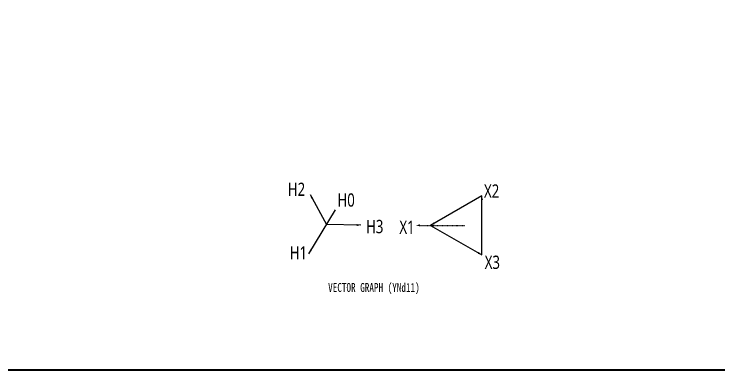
# Model space of a CAD drawing. Header units: millimetres. Extents: x 36873 to 51119, y -3533 to 6541.
# Drawn here: x 39288 to 43467, y -3165 to -1049 of the extents above; entities that cross this region are included whole.
import ezdxf

# ---------------------------------------------------------------- set-up
doc = ezdxf.new("R2010")
doc.units = ezdxf.units.MM
doc.header["$LTSCALE"] = 13
doc.linetypes.add('ACAD_ISO03W100', pattern=[1.18, 0.47, -0.71])
doc.layers.add('1', color=4, linetype='Continuous')
doc.layers.add('2', color=3, linetype='Continuous')
doc.layers.add('2-0.13', color=3, linetype='Continuous', lineweight=13)
doc.styles.add('11', font='')
doc.styles.add('宋体', font='', dxfattribs={"width": 0.6})
doc.styles.get('11').set_extended_font_data('FangSong_GB2312')
doc.styles.get('宋体').set_extended_font_data('Microsoft YaHei')

msp = doc.modelspace()

# ---------------------------------------------------------------- linework, layer by layer
at = {"layer": '1', "const_width": 11.871}
msp.add_lwpolyline([(37755.09, -3159.479), (50779.53, -3159.479), (50779.53, 6201.837), (37755.09, 6201.837), (37755.09, -3159.479)], dxfattribs=at)
at = {"layer": '2'}
for points in [[(41042.959, -2119.17, 0, 12.161, 0), (41054.697, -2140.473, 12.161, 12.161, 0)], [(42061.13, -2126.875, 0, 12.161, 0), (42061.912, -2151.186, 12.161, 12.161, 0)], [(41343.425, -2300.747, 0, 12.161, 0), (41319.107, -2300.261, 12.161, 12.161, 0)], [(41670.639, -2302.124, 0, 12.161, 0), (41694.962, -2302.124, 12.161, 12.161, 0)], [(41756.886, -2302.124, 0, 12.161, 0), (41777.951, -2289.963, 12.161, 12.161, 0)], [(41035.942, -2470.17, 0, 12.161, 0), (41048.522, -2449.353, 12.161, 12.161, 0)], [(42060.922, -2477.66, 0, 12.161, 0), (42039.89, -2465.443, 12.161, 12.161, 0)]]:
    msp.add_lwpolyline(points, format="xyseb", dxfattribs=at)
for points in [[(41042.959, -2119.17), (41140.775, -2296.696)], [(41035.942, -2470.17), (41193.192, -2209.959)], [(41343.425, -2300.747), (41140.775, -2296.696)]]:
    msp.add_lwpolyline(points, dxfattribs=at)
msp.add_lwpolyline([(41756.886, -2302.124), (42060.922, -2477.66), (42060.922, -2126.589)], close=True, dxfattribs=at)
at = {"layer": '2', "linetype": 'ACAD_ISO03W100', "ltscale": 0.2}
msp.add_lwpolyline([(41694.962, -2302.124), (41959.577, -2302.124)], dxfattribs=at)

# ---------------------------------------------------------------- texts
at = {"layer": '2', "style": '宋体', "width": 0.76}
for s, p in [('H2', (40911.126, -2127.768)), ('X2', (42073.98, -2138.116)), ('H0', (41205.505, -2191.094)), ('H3', (41375.033, -2348.404)), ('X1', (41572.523, -2352.468)), ('H1', (40922.54, -2504.54)), ('X3', (42078.216, -2560.503))]:
    msp.add_text(s, height=78.9165, dxfattribs=at).set_placement(p)
at = {"layer": '2-0.13', "style": '11', "width": 0.76}
msp.add_text('VECTOR GRAPH (YNd11)', height=52.5, dxfattribs=at).set_placement((41150.047, -2696.753))

doc.saveas('drawing.dxf')
